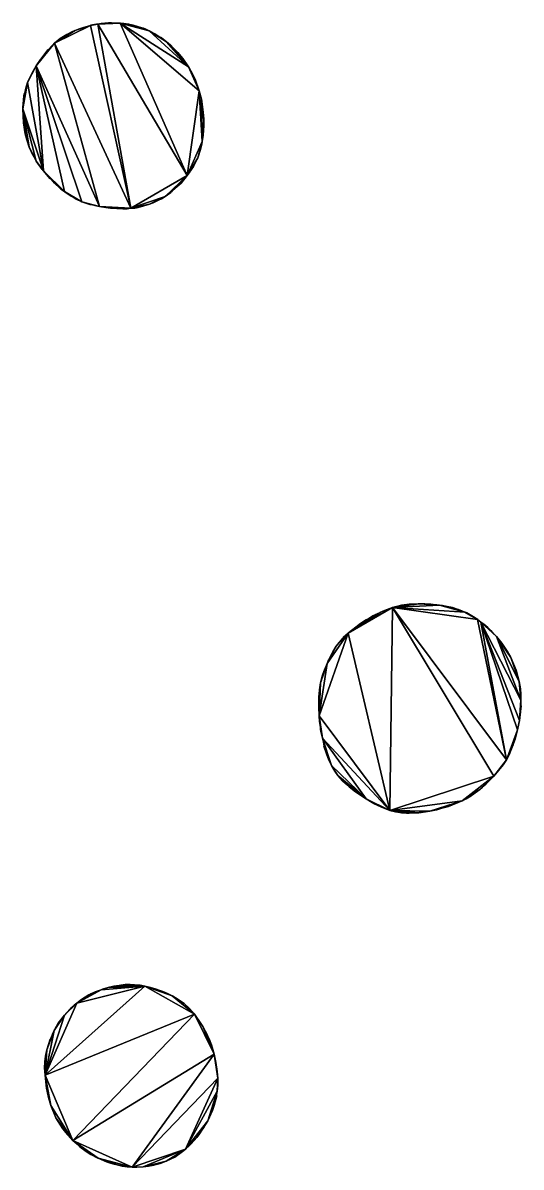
# Model space of a CAD drawing. Extents: x -88 to 91, y -82 to 82.
# Drawn here: x 24 to 90.8, y -71.5 to 82 of the extents above; entities that cross this region are included whole.
import ezdxf

# ---------------------------------------------------------------- set-up
doc = ezdxf.new("R2010")
doc.units = 0

msp = doc.modelspace()

# ---------------------------------------------------------------- linework, layer by layer
for points in [[(33.06, 81.65, 118), (30.98, 80.96, 118), (28.2, 79.25, 118)], [(33.06, 81.65, 118), (28.2, 79.25, 118), (38.46, 57.1, 118)], [(33.06, 81.65, 118), (32.12, 81.38, 118), (30.98, 80.96, 118)], [(32.12, 81.38, 118), (31.46, 81.14, 118), (30.98, 80.96, 118)], [(34.03, 81.81, 118), (33.86, 81.79, 118), (33.06, 81.65, 118)], [(34.03, 81.81, 118), (33.06, 81.65, 118), (38.46, 57.1, 118)], [(33.86, 81.79, 118), (33.06, 81.66, 118), (33.06, 81.65, 118)], [(33.06, 81.66, 118), (33.06, 81.66, 118), (33.06, 81.65, 118)], [(35.59, 81.98, 118), (35.45, 81.97, 118), (34.03, 81.81, 118)], [(37.03, 81.96, 118), (35.59, 81.98, 118), (34.03, 81.81, 118)], [(35.45, 81.97, 118), (34.47, 81.89, 118), (34.03, 81.81, 118)], [(37.03, 81.96, 118), (34.03, 81.81, 118), (46.03, 61.5, 118)], [(34.03, 81.81, 118), (38.46, 57.1, 118), (46.03, 61.5, 118)], [(37.03, 81.96, 118), (35.88, 81.98, 118), (35.59, 81.98, 118)], [(37.82, 81.87, 118), (37.52, 81.91, 118), (37.03, 81.96, 118)], [(38.33, 81.76, 118), (37.82, 81.87, 118), (37.03, 81.96, 118)], [(39.95, 81.32, 118), (38.33, 81.76, 118), (37.03, 81.96, 118)], [(37.03, 81.96, 118), (46.03, 61.5, 118), (47.65, 72.87, 118)], [(40.93, 80.91, 118), (39.95, 81.32, 118), (37.03, 81.96, 118)], [(37.03, 81.96, 118), (47.65, 72.87, 118), (46.22, 76.08, 118)], [(46.22, 76.08, 118), (40.93, 80.91, 118), (37.03, 81.96, 118)], [(38.33, 81.76, 118), (38.18, 81.8, 118), (37.82, 81.87, 118)], [(39.38, 81.51, 118), (38.77, 81.66, 118), (38.33, 81.76, 118)], [(39.95, 81.32, 118), (39.38, 81.51, 118), (38.33, 81.76, 118)], [(30.98, 80.96, 118), (29.88, 80.44, 118), (28.2, 79.25, 118)], [(29.88, 80.44, 118), (28.98, 79.89, 118), (28.2, 79.25, 118)], [(30.98, 80.96, 118), (30.65, 80.82, 118), (29.88, 80.44, 118)], [(40.37, 81.17, 118), (40.16, 81.25, 118), (39.95, 81.32, 118)], [(40.93, 80.91, 118), (40.37, 81.17, 118), (39.95, 81.32, 118)], [(42.23, 80.17, 118), (41.7, 80.51, 118), (40.93, 80.91, 118)], [(43.23, 79.45, 118), (42.23, 80.17, 118), (40.93, 80.91, 118)], [(46.22, 76.08, 118), (43.23, 79.45, 118), (40.93, 80.91, 118)], [(43.23, 79.45, 118), (42.47, 80.03, 118), (42.23, 80.17, 118)], [(43.23, 79.45, 118), (42.56, 79.97, 118), (42.47, 80.03, 118)], [(28.2, 79.25, 118), (27.41, 78.43, 118), (25.77, 76.21, 118)], [(28.2, 79.25, 118), (25.77, 76.21, 118), (34.24, 57.35, 118)], [(27.41, 78.43, 118), (27.32, 78.35, 118), (25.77, 76.21, 118)], [(27.32, 78.35, 118), (26.5, 77.29, 118), (25.77, 76.21, 118)], [(27.32, 78.35, 118), (26.61, 77.47, 118), (26.5, 77.29, 118)], [(28.2, 79.25, 118), (27.85, 78.9, 118), (27.41, 78.43, 118)], [(28.2, 79.25, 118), (34.24, 57.35, 118), (38.46, 57.1, 118)], [(43.99, 78.8, 118), (43.8, 78.97, 118), (43.23, 79.45, 118)], [(44.79, 78.01, 118), (43.99, 78.8, 118), (43.23, 79.45, 118)], [(46.22, 76.08, 118), (44.79, 78.01, 118), (43.23, 79.45, 118)], [(44.79, 78.01, 118), (44.57, 78.23, 118), (43.99, 78.8, 118)], [(26.5, 77.29, 118), (26.35, 77.09, 118), (25.77, 76.21, 118)], [(26.35, 77.09, 118), (26.01, 76.58, 118), (25.77, 76.21, 118)], [(45.46, 77.18, 118), (45.13, 77.6, 118), (44.79, 78.01, 118)], [(46.22, 76.08, 118), (45.46, 77.18, 118), (44.79, 78.01, 118)], [(46.22, 76.08, 118), (45.72, 76.82, 118), (45.46, 77.18, 118)], [(25.77, 76.21, 118), (25.22, 75.27, 118), (24.61, 73.99, 118)], [(25.77, 76.21, 118), (24.61, 73.99, 118), (26.75, 62.11, 118)], [(25.22, 75.27, 118), (25.2, 75.25, 118), (24.61, 73.99, 118)], [(25.2, 75.25, 118), (24.85, 74.56, 118), (24.61, 73.99, 118)], [(25.77, 76.21, 118), (25.44, 75.69, 118), (25.22, 75.27, 118)], [(25.77, 76.21, 118), (26.75, 62.11, 118), (29.55, 59.35, 118)], [(25.77, 76.21, 118), (29.55, 59.35, 118), (31.9, 57.99, 118)], [(25.77, 76.21, 118), (31.9, 57.99, 118), (34.24, 57.35, 118)], [(46.3, 75.96, 118), (46.26, 76.03, 118), (46.22, 76.08, 118)], [(46.87, 74.89, 118), (46.3, 75.96, 118), (46.22, 76.08, 118)], [(47.65, 72.87, 118), (46.87, 74.89, 118), (46.22, 76.08, 118)], [(46.87, 74.89, 118), (46.68, 75.27, 118), (46.3, 75.96, 118)], [(24.61, 73.99, 118), (24.38, 73.23, 118), (23.98, 70.43, 118)], [(24.61, 73.99, 118), (23.98, 70.43, 118), (26.75, 62.11, 118)], [(24.61, 73.99, 118), (24.49, 73.67, 118), (24.38, 73.23, 118)], [(47.14, 74.29, 118), (47.07, 74.46, 118), (46.87, 74.89, 118)], [(47.65, 72.87, 118), (47.14, 74.29, 118), (46.87, 74.89, 118)], [(47.65, 72.87, 118), (47.38, 73.68, 118), (47.14, 74.29, 118)], [(24.38, 73.23, 118), (24.04, 71.59, 118), (23.98, 70.43, 118)], [(24.38, 73.23, 118), (24.21, 72.54, 118), (24.04, 71.59, 118)], [(24.21, 72.54, 118), (24.12, 72.22, 118), (24.04, 71.59, 118)], [(24.12, 72.22, 118), (24.1, 72.1, 118), (24.04, 71.59, 118)], [(24.21, 72.54, 118), (24.14, 72.3, 118), (24.12, 72.22, 118)], [(24.49, 73.67, 118), (24.45, 73.56, 118), (24.38, 73.23, 118)], [(24.45, 73.56, 118), (24.43, 73.47, 118), (24.38, 73.23, 118)], [(46.03, 61.5, 118), (48.05, 66.05, 118), (47.65, 72.87, 118)], [(47.65, 72.87, 118), (47.65, 72.88, 118), (47.38, 73.68, 118)], [(47.93, 71.73, 118), (47.9, 71.88, 118), (47.65, 72.87, 118)], [(47.93, 71.73, 118), (47.65, 72.87, 118), (47.65, 72.87, 118)], [(48.05, 66.05, 118), (47.93, 71.73, 118), (47.65, 72.87, 118)], [(24.04, 71.59, 118), (24.02, 71.59, 118), (23.98, 70.61, 118)], [(24.04, 71.59, 118), (23.98, 70.61, 118), (23.98, 70.43, 118)], [(48.18, 69.99, 118), (48.14, 70.52, 118), (47.93, 71.73, 118)], [(48.26, 68.95, 118), (48.18, 69.99, 118), (47.93, 71.73, 118)], [(48.05, 66.05, 118), (48.26, 68.95, 118), (47.93, 71.73, 118)], [(23.98, 70.61, 118), (23.98, 70.51, 118), (23.98, 70.43, 118)], [(23.98, 70.43, 118), (23.98, 69.34, 118), (24.04, 68.55, 118)], [(23.98, 70.43, 118), (24.04, 68.55, 118), (24.28, 67.11, 118)], [(23.98, 70.43, 118), (24.28, 67.11, 118), (24.82, 65.32, 118)], [(23.98, 70.43, 118), (24.82, 65.32, 118), (25.77, 63.44, 118)], [(23.98, 70.43, 118), (25.77, 63.44, 118), (26.75, 62.11, 118)], [(48.26, 68.95, 118), (48.21, 69.74, 118), (48.18, 69.99, 118)], [(48.26, 68.95, 118), (48.26, 68.95, 118), (48.21, 69.74, 118)], [(24.04, 68.55, 118), (24.2, 67.47, 118), (24.28, 67.11, 118)], [(48.05, 66.05, 118), (48.18, 66.92, 118), (48.26, 68.95, 118)], [(48.18, 66.92, 118), (48.26, 68.19, 118), (48.26, 68.95, 118)], [(48.18, 66.92, 118), (48.23, 67.38, 118), (48.26, 68.19, 118)], [(48.26, 68.19, 118), (48.26, 68.22, 118), (48.26, 68.95, 118)], [(24.28, 67.11, 118), (24.39, 66.7, 118), (24.51, 66.27, 118)], [(24.28, 67.11, 118), (24.51, 66.27, 118), (24.82, 65.32, 118)], [(24.51, 66.27, 118), (24.57, 66.06, 118), (24.82, 65.32, 118)], [(46.03, 61.5, 118), (47.45, 63.89, 118), (48.05, 66.05, 118)], [(47.45, 63.89, 118), (47.83, 64.99, 118), (48.05, 66.05, 118)], [(47.83, 64.99, 118), (48, 65.72, 118), (48.05, 66.05, 118)], [(48, 65.72, 118), (48.02, 65.8, 118), (48.05, 66.05, 118)], [(48.05, 66.05, 118), (48.14, 66.59, 118), (48.18, 66.92, 118)], [(24.82, 65.32, 118), (25.19, 64.48, 118), (25.32, 64.23, 118)], [(24.82, 65.32, 118), (25.32, 64.23, 118), (25.76, 63.45, 118)], [(24.82, 65.32, 118), (25.76, 63.45, 118), (25.77, 63.44, 118)], [(47.45, 63.89, 118), (47.58, 64.23, 118), (47.83, 64.99, 118)], [(47.83, 64.99, 118), (47.83, 65.01, 118), (48, 65.72, 118)], [(25.76, 63.45, 118), (25.77, 63.44, 118), (25.77, 63.44, 118)], [(25.77, 63.44, 118), (26.31, 62.65, 118), (26.58, 62.3, 118)], [(25.77, 63.44, 118), (26.58, 62.3, 118), (26.75, 62.11, 118)], [(46.03, 61.5, 118), (46.87, 62.73, 118), (47.45, 63.89, 118)], [(46.87, 62.73, 118), (47.27, 63.45, 118), (47.45, 63.89, 118)], [(26.75, 62.11, 118), (27.29, 61.45, 118), (27.59, 61.12, 118)], [(26.75, 62.11, 118), (27.59, 61.12, 118), (27.63, 61.08, 118)], [(26.75, 62.11, 118), (27.63, 61.08, 118), (28.1, 60.59, 118)], [(26.75, 62.11, 118), (28.1, 60.59, 118), (29.55, 59.35, 118)], [(38.46, 57.1, 118), (43.07, 58.67, 118), (46.03, 61.5, 118)], [(43.07, 58.67, 118), (45.2, 60.49, 118), (46.03, 61.5, 118)], [(45.2, 60.49, 118), (45.72, 61.08, 118), (46.03, 61.5, 118)], [(46.03, 61.5, 118), (46.83, 62.65, 118), (46.87, 62.73, 118)], [(46.03, 61.5, 118), (46.32, 61.87, 118), (46.83, 62.65, 118)], [(27.63, 61.08, 118), (28.08, 60.61, 118), (28.1, 60.59, 118)], [(28.1, 60.59, 118), (28.83, 59.9, 118), (29.08, 59.69, 118)], [(28.1, 60.59, 118), (29.08, 59.69, 118), (29.55, 59.35, 118)], [(43.07, 58.67, 118), (44.03, 59.4, 118), (45.2, 60.49, 118)], [(44.03, 59.4, 118), (45.09, 60.37, 118), (45.2, 60.49, 118)], [(45.2, 60.49, 118), (45.62, 60.97, 118), (45.72, 61.08, 118)], [(29.55, 59.35, 118), (29.59, 59.32, 118), (30.45, 58.74, 118)], [(29.55, 59.35, 118), (30.45, 58.74, 118), (30.95, 58.44, 118)], [(29.55, 59.35, 118), (30.95, 58.44, 118), (31.9, 57.99, 118)], [(30.95, 58.44, 118), (31.13, 58.34, 118), (31.9, 57.99, 118)], [(38.46, 57.1, 118), (40.98, 57.66, 118), (43.07, 58.67, 118)], [(40.98, 57.66, 118), (42.19, 58.2, 118), (43.07, 58.67, 118)], [(42.19, 58.2, 118), (42.56, 58.38, 118), (43.07, 58.67, 118)], [(43.07, 58.67, 118), (43.82, 59.22, 118), (44.03, 59.4, 118)], [(31.9, 57.99, 118), (32.68, 57.72, 118), (32.98, 57.63, 118)], [(31.9, 57.99, 118), (32.98, 57.63, 118), (33.19, 57.6, 118)], [(31.9, 57.99, 118), (33.19, 57.6, 118), (34.24, 57.35, 118)], [(33.19, 57.6, 118), (33.64, 57.48, 118), (34.24, 57.35, 118)], [(34.24, 57.35, 118), (35.1, 57.21, 118), (35.74, 57.14, 118)], [(34.24, 57.35, 118), (35.74, 57.14, 118), (37.39, 57.05, 118)], [(34.24, 57.35, 118), (37.39, 57.05, 118), (38.46, 57.1, 118)], [(35.74, 57.14, 118), (35.81, 57.13, 118), (37.39, 57.05, 118)], [(37.39, 57.05, 118), (38.18, 57.06, 118), (38.46, 57.1, 118)], [(37.39, 57.05, 118), (37.99, 57.05, 118), (38.18, 57.06, 118)], [(38.46, 57.1, 118), (39.77, 57.3, 118), (40.98, 57.66, 118)], [(38.46, 57.1, 118), (39.43, 57.23, 118), (39.77, 57.3, 118)], [(38.46, 57.1, 118), (38.98, 57.14, 118), (39.43, 57.23, 118)], [(39.77, 57.3, 118), (40.03, 57.37, 118), (40.98, 57.66, 118)], [(40.98, 57.66, 118), (41.47, 57.85, 118), (42.19, 58.2, 118)], [(73.59, 3.53, 118), (72.01, 2.92, 118), (67.64, 0.1, 118)], [(73.59, 3.53, 118), (67.64, 0.1, 118), (73.25, -23.69, 118)], [(73.59, 3.53, 118), (72.87, 3.28, 118), (72.01, 2.92, 118)], [(72.87, 3.28, 118), (72.3, 3.06, 118), (72.01, 2.92, 118)], [(73.59, 3.53, 118), (73.09, 3.38, 118), (72.87, 3.28, 118)], [(73.59, 3.53, 118), (73.25, -23.69, 118), (87.2, -19.08, 118)], [(77.11, 4.04, 118), (74.85, 3.84, 118), (73.59, 3.53, 118)], [(79.88, 3.85, 118), (77.11, 4.04, 118), (73.59, 3.53, 118)], [(83.3, 2.93, 118), (79.88, 3.85, 118), (73.59, 3.53, 118)], [(74.85, 3.84, 118), (74, 3.65, 118), (73.59, 3.53, 118)], [(74, 3.65, 118), (73.91, 3.63, 118), (73.59, 3.53, 118)], [(84.99, 1.95, 118), (83.3, 2.93, 118), (73.59, 3.53, 118)], [(73.59, 3.53, 118), (87.2, -19.08, 118), (88.88, -16.89, 118)], [(84.99, 1.95, 118), (73.59, 3.53, 118), (88.88, -16.89, 118)], [(74.85, 3.84, 118), (74.78, 3.83, 118), (74, 3.65, 118)], [(77.11, 4.04, 118), (75.84, 3.97, 118), (74.85, 3.84, 118)], [(75.84, 3.97, 118), (75.57, 3.94, 118), (74.85, 3.84, 118)], [(77.11, 4.04, 118), (77.03, 4.04, 118), (75.84, 3.97, 118)], [(77.11, 4.04, 118), (77.14, 4.05, 117.98), (77.03, 4.04, 118)], [(77.77, 4.05, 118), (77.15, 4.05, 118), (77.11, 4.04, 118)], [(78.41, 4, 118), (77.77, 4.05, 118), (77.11, 4.04, 118)], [(77.14, 4.05, 117.98), (77.11, 4.04, 118), (77.15, 4.05, 118)], [(79.88, 3.85, 118), (78.41, 4, 118), (77.11, 4.04, 118)], [(78.41, 4, 118), (77.94, 4.05, 118), (77.77, 4.05, 118)], [(79.06, 3.96, 118), (78.73, 3.99, 118), (78.41, 4, 118)], [(79.88, 3.85, 118), (79.06, 3.96, 118), (78.41, 4, 118)], [(79.88, 3.85, 118), (79.52, 3.9, 118), (79.06, 3.96, 118)], [(80.68, 3.72, 118), (80.3, 3.79, 118), (79.88, 3.85, 118)], [(81.63, 3.54, 118), (80.68, 3.72, 118), (79.88, 3.85, 118)], [(82.27, 3.33, 118), (81.63, 3.54, 118), (79.88, 3.85, 118)], [(83.3, 2.93, 118), (82.27, 3.33, 118), (79.88, 3.85, 118)], [(81.63, 3.54, 118), (81.09, 3.65, 118), (80.68, 3.72, 118)], [(81.88, 3.46, 118), (81.74, 3.51, 118), (81.63, 3.54, 118)], [(82.27, 3.33, 118), (81.88, 3.46, 118), (81.63, 3.54, 118)], [(82.67, 3.19, 118), (82.45, 3.28, 118), (82.27, 3.33, 118)], [(83.3, 2.93, 118), (82.67, 3.19, 118), (82.27, 3.33, 118)], [(72.01, 2.92, 118), (70.52, 2.13, 118), (67.64, 0.1, 118)], [(70.52, 2.13, 118), (69.29, 1.37, 118), (67.64, 0.1, 118)], [(70.52, 2.13, 118), (70.06, 1.87, 118), (69.29, 1.37, 118)], [(70.06, 1.87, 118), (69.71, 1.67, 118), (69.29, 1.37, 118)], [(72.01, 2.92, 118), (71.33, 2.6, 118), (70.52, 2.13, 118)], [(71.33, 2.6, 118), (70.95, 2.4, 118), (70.52, 2.13, 118)], [(83.57, 2.81, 118), (83.46, 2.86, 118), (83.3, 2.93, 118)], [(84.01, 2.55, 118), (83.57, 2.81, 118), (83.3, 2.93, 118)], [(84.99, 1.95, 118), (84.01, 2.55, 118), (83.3, 2.93, 118)], [(84.99, 1.95, 118), (84.25, 2.41, 118), (84.01, 2.55, 118)], [(84.24, 2.43, 117.95), (84.01, 2.55, 118), (84.25, 2.41, 118)], [(85.03, 1.93, 117.96), (84.24, 2.43, 117.95), (84.25, 2.41, 118)], [(85.03, 1.93, 117.96), (84.25, 2.41, 118), (84.99, 1.95, 118)], [(85.04, 1.92, 118), (85.02, 1.93, 118), (84.99, 1.95, 118)], [(85.45, 1.59, 118), (85.04, 1.92, 118), (84.99, 1.95, 118)], [(85.45, 1.59, 118), (84.99, 1.95, 118), (88.88, -16.89, 118)], [(85.02, 1.93, 118), (85.03, 1.93, 117.96), (84.99, 1.95, 118)], [(85.03, 1.93, 117.96), (85.02, 1.93, 118), (85.04, 1.92, 118)], [(86.05, 1.14, 118), (85.85, 1.31, 118), (85.45, 1.59, 118)], [(86.37, 0.84, 118), (86.05, 1.14, 118), (85.45, 1.59, 118)], [(85.45, 1.59, 118), (88.88, -16.89, 118), (90.38, -12.86, 118)], [(86.9, 0.33, 118), (86.37, 0.84, 118), (85.45, 1.59, 118)], [(87.32, -0.14, 118), (86.9, 0.33, 118), (85.45, 1.59, 118)], [(85.45, 1.59, 118), (90.38, -12.86, 118), (90.61, -11.63, 118)], [(87.53, -0.37, 118), (87.32, -0.14, 118), (85.45, 1.59, 118)], [(85.45, 1.59, 118), (90.61, -11.63, 118), (90.83, -8.9, 118)], [(87.53, -0.37, 118), (85.45, 1.59, 118), (90.83, -8.9, 118)], [(67.64, 0.1, 118), (64.8, -3.97, 118), (63.74, -11, 118)], [(67.64, 0.1, 118), (63.74, -11, 118), (73.25, -23.69, 118)], [(67.64, 0.1, 118), (66.04, -1.64, 118), (64.8, -3.97, 118)], [(67.64, 0.1, 118), (66.91, -0.58, 118), (66.04, -1.64, 118)], [(67.64, 0.1, 118), (66.98, -0.5, 118), (66.91, -0.58, 118)], [(69.29, 1.37, 118), (68.53, 0.78, 118), (67.64, 0.1, 118)], [(68.53, 0.78, 118), (67.92, 0.33, 118), (67.64, 0.1, 118)], [(69.29, 1.37, 118), (69.14, 1.26, 118), (68.53, 0.78, 118)], [(66.91, -0.58, 118), (66.34, -1.2, 118), (66.04, -1.64, 118)], [(87.85, -0.74, 118), (87.6, -0.44, 118), (87.53, -0.37, 118)], [(88.26, -1.26, 118), (87.85, -0.74, 118), (87.53, -0.37, 118)], [(89.45, -3.17, 118), (88.26, -1.26, 118), (87.53, -0.37, 118)], [(87.53, -0.37, 118), (90.83, -8.9, 118), (90.59, -6.41, 118)], [(90.59, -6.41, 118), (89.45, -3.17, 118), (87.53, -0.37, 118)], [(88.26, -1.26, 118), (88.2, -1.18, 118), (87.85, -0.74, 118)], [(88.99, -2.33, 118), (88.73, -1.91, 118), (88.26, -1.26, 118)], [(89.45, -3.17, 118), (88.99, -2.33, 118), (88.26, -1.26, 118)], [(66.04, -1.64, 118), (65.36, -2.82, 118), (64.8, -3.97, 118)], [(65.36, -2.82, 118), (64.99, -3.51, 118), (64.8, -3.97, 118)], [(65.36, -2.82, 118), (65.26, -3, 118), (64.99, -3.51, 118)], [(66.04, -1.64, 118), (65.58, -2.42, 118), (65.36, -2.82, 118)], [(66.04, -1.64, 118), (65.8, -1.97, 118), (65.58, -2.42, 118)], [(89.45, -3.17, 118), (89.22, -2.73, 118), (88.99, -2.33, 118)], [(64.8, -3.97, 118), (63.94, -6.59, 118), (63.74, -11, 118)], [(64.8, -3.97, 118), (64.36, -5.05, 118), (63.94, -6.59, 118)], [(64.8, -3.97, 118), (64.43, -4.85, 118), (64.36, -5.05, 118)], [(64.99, -3.51, 118), (64.97, -3.55, 118), (64.8, -3.97, 118)], [(64.98, -3.51, 117.96), (64.97, -3.55, 118), (64.99, -3.51, 118)], [(89.8, -3.95, 118), (89.62, -3.5, 118), (89.45, -3.17, 118)], [(90.17, -4.87, 118), (89.8, -3.95, 118), (89.45, -3.17, 118)], [(90.59, -6.41, 118), (90.17, -4.87, 118), (89.45, -3.17, 118)], [(90.17, -4.87, 118), (89.94, -4.28, 118), (89.8, -3.95, 118)], [(64.36, -5.05, 118), (64.21, -5.56, 118), (63.94, -6.59, 118)], [(64.21, -5.56, 118), (64.13, -5.82, 118), (63.94, -6.59, 118)], [(64.13, -5.82, 118), (63.99, -6.39, 118), (63.94, -6.59, 118)], [(64.36, -5.05, 118), (64.27, -5.32, 118), (64.21, -5.56, 118)], [(90.29, -5.26, 118), (90.2, -4.97, 118), (90.17, -4.87, 118)], [(90.59, -6.41, 118), (90.29, -5.26, 118), (90.17, -4.87, 118)], [(90.59, -6.41, 118), (90.45, -5.82, 118), (90.29, -5.26, 118)], [(63.94, -6.59, 118), (63.73, -8.11, 118), (63.72, -8.45, 118)], [(63.94, -6.59, 118), (63.72, -8.45, 118), (63.74, -11, 118)], [(63.94, -6.59, 118), (63.81, -7.5, 118), (63.73, -8.11, 118)], [(63.81, -7.5, 118), (63.75, -7.99, 118), (63.73, -8.11, 118)], [(63.94, -6.59, 118), (63.91, -6.83, 118), (63.81, -7.5, 118)], [(90.74, -7.3, 118), (90.63, -6.59, 118), (90.59, -6.41, 118)], [(90.75, -7.36, 118), (90.74, -7.3, 118), (90.59, -6.41, 118)], [(90.83, -8.9, 118), (90.75, -7.36, 118), (90.59, -6.41, 118)], [(90.75, -7.36, 118), (90.75, -7.33, 118), (90.74, -7.3, 118)], [(90.81, -8.13, 118), (90.75, -7.39, 118), (90.75, -7.36, 118)], [(90.83, -8.9, 118), (90.81, -8.13, 118), (90.75, -7.36, 118)], [(63.72, -8.45, 118), (63.68, -9.67, 118), (63.68, -9.8, 118)], [(63.72, -8.45, 118), (63.68, -9.8, 118), (63.74, -11, 118)], [(63.73, -8.11, 118), (63.72, -8.28, 118), (63.72, -8.45, 118)], [(90.61, -11.63, 118), (90.77, -10.4, 118), (90.83, -8.9, 118)], [(90.77, -10.4, 118), (90.85, -9.64, 118), (90.83, -8.9, 118)], [(90.83, -8.9, 118), (90.83, -8.63, 118), (90.81, -8.13, 118)], [(90.83, -8.9, 118), (90.83, -8.88, 118), (90.83, -8.63, 118)], [(63.68, -9.8, 118), (63.7, -10.46, 118), (63.74, -11, 118)], [(90.61, -11.63, 118), (90.77, -10.46, 118), (90.77, -10.4, 118)], [(90.61, -11.63, 118), (90.68, -11.2, 118), (90.77, -10.46, 118)], [(90.77, -10.4, 118), (90.85, -9.67, 118), (90.85, -9.64, 118)], [(90.77, -10.46, 118), (90.77, -10.44, 118), (90.77, -10.4, 118)], [(63.74, -11, 118), (63.76, -11.31, 118), (63.8, -11.77, 118)], [(63.74, -11, 118), (63.8, -11.77, 118), (63.9, -12.56, 118)], [(63.74, -11, 118), (63.9, -12.56, 118), (64.17, -14, 118)], [(63.74, -11, 118), (64.17, -14, 118), (73.25, -23.69, 118)], [(63.8, -11.77, 118), (63.83, -11.97, 118), (63.9, -12.56, 118)], [(90.38, -12.86, 118), (90.54, -12.04, 118), (90.61, -11.63, 118)], [(90.38, -12.86, 118), (90.41, -12.74, 118), (90.54, -12.04, 118)], [(90.54, -12.04, 118), (90.55, -11.97, 118), (90.61, -11.63, 118)], [(63.9, -12.56, 118), (63.92, -12.74, 118), (63.94, -12.84, 118)], [(63.9, -12.56, 118), (63.94, -12.84, 118), (64.17, -14, 118)], [(63.94, -12.84, 118), (63.98, -13.04, 118), (64.17, -14, 118)], [(63.98, -13.04, 118), (64.09, -13.62, 118), (64.17, -14, 118)], [(88.88, -16.89, 118), (90.03, -14.11, 118), (90.38, -12.86, 118)], [(90.03, -14.11, 118), (90.22, -13.51, 118), (90.38, -12.86, 118)], [(64.17, -14, 118), (64.39, -15.05, 118), (64.77, -16.21, 118)], [(64.17, -14, 118), (64.77, -16.21, 118), (65.38, -17.65, 118)], [(64.17, -14, 118), (65.38, -17.65, 118), (70.05, -22.14, 118)], [(64.17, -14, 118), (70.05, -22.14, 118), (73.25, -23.69, 118)], [(64.39, -15.05, 118), (64.56, -15.6, 118), (64.77, -16.21, 118)], [(88.88, -16.89, 118), (89.92, -14.5, 118), (90.03, -14.11, 118)], [(88.88, -16.89, 118), (89.58, -15.41, 118), (89.92, -14.5, 118)], [(89.58, -15.41, 118), (89.78, -14.89, 118), (89.92, -14.5, 118)], [(89.58, -15.41, 118), (89.73, -15.05, 118), (89.78, -14.89, 118)], [(89.92, -14.5, 118), (89.98, -14.34, 118), (90.03, -14.11, 118)], [(64.77, -16.21, 118), (64.9, -16.59, 118), (65, -16.8, 118)], [(64.77, -16.21, 118), (65, -16.8, 118), (65.38, -17.65, 118)], [(65, -16.8, 118), (65.22, -17.34, 118), (65.38, -17.65, 118)], [(88.88, -16.89, 118), (89.23, -16.21, 118), (89.58, -15.41, 118)], [(88.88, -16.89, 118), (89.05, -16.59, 118), (89.23, -16.21, 118)], [(89.23, -16.21, 118), (89.41, -15.82, 118), (89.58, -15.41, 118)], [(65.38, -17.65, 118), (65.65, -18.13, 118), (65.84, -18.43, 118)], [(65.38, -17.65, 118), (65.84, -18.43, 118), (66.25, -19, 118)], [(65.38, -17.65, 118), (66.25, -19, 118), (70.05, -22.14, 118)], [(87.2, -19.08, 118), (88.42, -17.59, 118), (88.88, -16.89, 118)], [(87.2, -19.08, 118), (87.88, -18.25, 118), (88.42, -17.59, 118)], [(87.2, -19.08, 118), (87.32, -18.95, 118), (87.88, -18.25, 118)], [(87.88, -18.25, 118), (88.09, -18, 118), (88.42, -17.59, 118)], [(88.42, -17.59, 118), (88.59, -17.36, 118), (88.88, -16.89, 118)], [(65.84, -18.43, 118), (66.12, -18.88, 118), (66.25, -19, 118)], [(66.25, -19, 118), (66.87, -19.7, 118), (66.88, -19.71, 118)], [(66.25, -19, 118), (66.88, -19.71, 118), (67.77, -20.51, 118)], [(66.25, -19, 118), (67.77, -20.51, 118), (70.05, -22.14, 118)], [(66.88, -19.71, 118), (67.54, -20.32, 118), (67.77, -20.51, 118)], [(73.25, -23.69, 118), (82.92, -22.41, 118), (87.2, -19.08, 118)], [(82.92, -22.41, 118), (85.29, -20.87, 118), (87.2, -19.08, 118)], [(85.29, -20.87, 118), (86.16, -20.11, 118), (87.2, -19.08, 118)], [(86.16, -20.11, 118), (86.62, -19.67, 118), (87.2, -19.08, 118)], [(86.16, -20.11, 118), (86.52, -19.78, 118), (86.62, -19.67, 118)], [(87.2, -19.08, 118), (87.3, -18.97, 118), (87.32, -18.95, 118)], [(87.2, -19.08, 118), (87.28, -18.99, 118), (87.3, -18.97, 118)], [(87.29, -18.99, 117.96), (87.28, -18.99, 118), (87.2, -19.08, 118)], [(87.28, -18.99, 118), (87.29, -18.99, 117.96), (87.3, -18.97, 118)], [(87.3, -18.97, 118), (87.29, -18.99, 117.96), (87.32, -18.95, 118)], [(67.54, -20.32, 118), (67.67, -20.44, 118), (67.77, -20.51, 118)], [(67.77, -20.51, 118), (68.63, -21.18, 118), (70.05, -22.14, 118)], [(67.77, -20.51, 118), (70.05, -22.14, 118), (70.05, -22.14, 118)], [(67.77, -20.51, 118), (70.05, -22.14, 118), (70.05, -22.14, 118)], [(82.92, -22.41, 118), (84.21, -21.67, 118), (85.29, -20.87, 118)], [(84.21, -21.67, 118), (84.87, -21.2, 118), (85.29, -20.87, 118)], [(84.21, -21.67, 118), (84.25, -21.64, 118), (84.87, -21.2, 118)], [(84.87, -21.2, 118), (85.04, -21.07, 118), (85.29, -20.87, 118)], [(85.29, -20.87, 118), (85.82, -20.44, 118), (86.16, -20.11, 118)], [(85.29, -20.87, 118), (85.68, -20.56, 118), (85.82, -20.44, 118)], [(85.82, -20.44, 118), (85.9, -20.37, 118), (86.16, -20.11, 118)], [(70.05, -22.14, 118), (70.05, -22.14, 118), (70.05, -22.14, 118)], [(70.05, -22.14, 118), (70.05, -22.14, 118), (70.05, -22.14, 118)], [(70.05, -22.14, 118), (70.64, -22.49, 118), (71.1, -22.75, 118)], [(70.05, -22.14, 118), (71.1, -22.75, 118), (71.26, -22.84, 118)], [(70.05, -22.14, 118), (71.26, -22.84, 118), (72.02, -23.21, 118)], [(70.05, -22.14, 118), (72.02, -23.21, 118), (73.25, -23.69, 118)], [(71.26, -22.84, 118), (71.63, -23.02, 118), (72.02, -23.21, 118)], [(73.25, -23.69, 118), (78.58, -23.78, 118), (82.92, -22.41, 118)], [(78.58, -23.78, 118), (80.22, -23.4, 118), (82.92, -22.41, 118)], [(80.22, -23.4, 118), (81.63, -22.96, 118), (82.92, -22.41, 118)], [(80.22, -23.4, 118), (81.09, -23.15, 118), (81.63, -22.96, 118)], [(81.63, -22.96, 118), (81.88, -22.86, 118), (82.92, -22.41, 118)], [(82.92, -22.41, 118), (83.68, -22.01, 118), (84.21, -21.67, 118)], [(82.92, -22.41, 118), (83.46, -22.14, 118), (83.68, -22.01, 118)], [(83.68, -22.01, 118), (84.14, -21.71, 118), (84.21, -21.67, 118)], [(84.21, -21.67, 118), (84.14, -21.71, 118), (84.24, -21.66, 117.95)], [(84.24, -21.66, 117.95), (84.25, -21.64, 118), (84.21, -21.67, 118)], [(72.02, -23.21, 118), (72.48, -23.4, 118), (73.12, -23.65, 118)], [(72.02, -23.21, 118), (73.12, -23.65, 118), (73.25, -23.69, 118)], [(73.12, -23.65, 118), (73.21, -23.68, 118), (73.25, -23.69, 118)], [(73.25, -23.69, 118), (74, -23.88, 118), (74.09, -23.9, 118)], [(73.25, -23.69, 118), (74.09, -23.9, 118), (75.46, -24.04, 118)], [(73.25, -23.69, 118), (75.46, -24.04, 118), (76.03, -24.02, 118)], [(73.25, -23.69, 118), (76.03, -24.02, 118), (77.13, -23.99, 118)], [(73.25, -23.69, 118), (77.13, -23.99, 118), (78.58, -23.78, 118)], [(74.09, -23.9, 118), (74.78, -23.99, 118), (75.46, -24.04, 118)], [(75.46, -24.04, 118), (75.84, -24.04, 118), (76.03, -24.02, 118)], [(75.46, -24.04, 118), (75.57, -24.05, 118), (75.84, -24.04, 118)], [(76.03, -24.02, 118), (76.49, -24.02, 118), (77.03, -23.99, 118)], [(76.03, -24.02, 118), (77.03, -23.99, 118), (77.13, -23.99, 118)], [(77.13, -23.99, 118), (77.03, -23.99, 118), (77.14, -23.99, 117.98)], [(77.13, -23.99, 118), (77.17, -23.98, 118), (78.58, -23.78, 118)], [(77.13, -23.99, 118), (77.15, -23.98, 118), (77.17, -23.98, 118)], [(77.14, -23.99, 117.98), (77.15, -23.98, 118), (77.13, -23.99, 118)], [(77.15, -23.98, 118), (77.14, -23.99, 117.98), (77.17, -23.98, 118)], [(77.17, -23.98, 118), (77.94, -23.88, 118), (78.58, -23.78, 118)], [(78.58, -23.78, 118), (79.06, -23.69, 118), (80.22, -23.4, 118)], [(78.58, -23.78, 118), (78.73, -23.76, 118), (79.06, -23.69, 118)], [(79.06, -23.69, 118), (79.54, -23.59, 118), (80.22, -23.4, 118)], [(26.95, -59.21, 118), (47.02, -51.04, 118), (40.34, -47.28, 118)], [(31.2, -49.55, 118), (26.95, -59.21, 118), (40.34, -47.28, 118)], [(40.34, -47.28, 118), (34.47, -47.75, 118), (31.2, -49.55, 118)], [(40.34, -47.28, 118), (35.43, -47.46, 118), (34.47, -47.75, 118)], [(35.43, -47.46, 118), (34.64, -47.69, 118), (34.47, -47.75, 118)], [(35.43, -47.46, 118), (35.41, -47.47, 118), (34.64, -47.69, 118)], [(36.91, -47.16, 118), (36.18, -47.27, 118), (35.43, -47.46, 118)], [(40.34, -47.28, 118), (36.91, -47.16, 118), (35.43, -47.46, 118)], [(36.91, -47.16, 118), (36.29, -47.25, 118), (36.18, -47.27, 118)], [(37.7, -47.04, 118), (37.13, -47.13, 118), (36.91, -47.16, 118)], [(40.34, -47.28, 118), (37.7, -47.04, 118), (36.91, -47.16, 118)], [(38.37, -47.06, 118), (37.96, -47.03, 118), (37.7, -47.04, 118)], [(40.34, -47.28, 118), (38.37, -47.06, 118), (37.7, -47.04, 118)], [(40.34, -47.28, 118), (39.56, -47.13, 118), (38.37, -47.06, 118)], [(40.34, -47.28, 118), (39.74, -47.15, 118), (39.56, -47.13, 118)], [(41.71, -47.63, 118), (41.12, -47.47, 118), (40.34, -47.28, 118)], [(42.34, -47.87, 118), (41.71, -47.63, 118), (40.34, -47.28, 118)], [(44, -48.55, 118), (42.34, -47.87, 118), (40.34, -47.28, 118)], [(47.02, -51.04, 118), (44, -48.55, 118), (40.34, -47.28, 118)], [(34.47, -47.75, 118), (32.98, -48.37, 118), (31.2, -49.55, 118)], [(32.98, -48.37, 118), (31.86, -49.05, 118), (31.2, -49.55, 118)], [(31.86, -49.05, 118), (31.85, -49.06, 118), (31.2, -49.55, 118)], [(32.98, -48.37, 118), (32.82, -48.43, 118), (31.86, -49.05, 118)], [(34.47, -47.75, 118), (33.68, -48.05, 118), (32.98, -48.37, 118)], [(33.68, -48.05, 118), (33.1, -48.31, 118), (32.98, -48.37, 118)], [(34.64, -47.69, 118), (34.56, -47.71, 118), (34.47, -47.75, 118)], [(42.34, -47.87, 118), (41.88, -47.69, 118), (41.71, -47.63, 118)], [(42.98, -48.08, 118), (42.64, -47.96, 118), (42.34, -47.87, 118)], [(44, -48.55, 118), (42.98, -48.08, 118), (42.34, -47.87, 118)], [(44, -48.55, 118), (43.39, -48.25, 118), (42.98, -48.08, 118)], [(44.84, -49.06, 118), (44.12, -48.61, 118), (44, -48.55, 118)], [(45.63, -49.61, 118), (44.84, -49.06, 118), (44, -48.55, 118)], [(47.02, -51.04, 118), (45.63, -49.61, 118), (44, -48.55, 118)], [(45.63, -49.61, 118), (45.23, -49.32, 118), (44.84, -49.06, 118)], [(31.2, -49.55, 118), (29.55, -51.17, 118), (26.95, -59.21, 118)], [(31.2, -49.55, 118), (30.58, -50.09, 118), (29.55, -51.17, 118)], [(30.58, -50.09, 118), (30.38, -50.27, 118), (29.55, -51.17, 118)], [(30.38, -50.27, 118), (29.83, -50.85, 118), (29.55, -51.17, 118)], [(31.2, -49.55, 118), (30.84, -49.83, 118), (30.58, -50.09, 118)], [(46.34, -50.28, 118), (45.95, -49.9, 118), (45.63, -49.61, 118)], [(47.02, -51.04, 118), (46.34, -50.28, 118), (45.63, -49.61, 118)], [(47.02, -51.04, 118), (46.89, -50.88, 118), (46.34, -50.28, 118)], [(26.95, -59.21, 118), (30.69, -67.96, 118), (47.02, -51.04, 118)], [(29.55, -51.17, 118), (28.16, -53.2, 118), (26.95, -59.21, 118)], [(29.55, -51.17, 118), (28.73, -52.25, 118), (28.16, -53.2, 118)], [(29.55, -51.17, 118), (28.98, -51.91, 118), (28.73, -52.25, 118)], [(30.69, -67.96, 118), (49.64, -56.41, 118), (47.02, -51.04, 118)], [(48.15, -52.69, 118), (47.52, -51.74, 118), (47.02, -51.04, 118)], [(49.64, -56.41, 118), (48.15, -52.69, 118), (47.02, -51.04, 118)], [(48.15, -52.69, 118), (48.13, -52.64, 118), (47.52, -51.74, 118)], [(28.16, -53.2, 118), (27.2, -55.81, 118), (26.95, -59.21, 118)], [(28.16, -53.2, 118), (27.75, -54.15, 118), (27.2, -55.81, 118)], [(28.16, -53.2, 118), (27.96, -53.64, 118), (27.75, -54.15, 118)], [(28.73, -52.25, 118), (28.3, -52.92, 118), (28.16, -53.2, 118)], [(48.96, -54.33, 118), (48.19, -52.75, 118), (48.15, -52.69, 118)], [(49.64, -56.41, 118), (48.96, -54.33, 118), (48.15, -52.69, 118)], [(48.96, -54.33, 118), (48.66, -53.63, 118), (48.19, -52.75, 118)], [(27.75, -54.15, 118), (27.64, -54.38, 118), (27.2, -55.81, 118)], [(27.64, -54.38, 118), (27.36, -55.12, 118), (27.2, -55.81, 118)], [(49.27, -55.12, 118), (49.06, -54.53, 118), (48.96, -54.33, 118)], [(49.64, -56.41, 118), (49.27, -55.12, 118), (48.96, -54.33, 118)], [(49.64, -56.41, 118), (49.6, -56.25, 118), (49.27, -55.12, 118)], [(27.2, -55.81, 118), (27.01, -56.64, 118), (26.92, -57.44, 118)], [(27.2, -55.81, 118), (26.92, -57.44, 118), (26.95, -59.21, 118)], [(27.01, -56.64, 118), (27.01, -56.65, 118), (26.92, -57.44, 118)], [(27.2, -55.81, 118), (27.17, -55.88, 118), (27.01, -56.64, 118)], [(30.69, -67.96, 118), (38.65, -71.54, 118), (49.64, -56.41, 118)], [(38.65, -71.54, 118), (50.13, -59.6, 118), (49.64, -56.41, 118)], [(49.88, -57.52, 118), (49.8, -57.11, 118), (49.64, -56.41, 118)], [(50.13, -59.6, 118), (49.88, -57.52, 118), (49.64, -56.41, 118)], [(26.92, -57.44, 118), (26.89, -58.1, 118), (26.89, -58.24, 118)], [(26.92, -57.44, 118), (26.89, -58.24, 118), (26.95, -59.21, 118)], [(26.89, -58.24, 118), (26.93, -59.05, 118), (26.95, -59.21, 118)], [(50.04, -58.72, 118), (49.96, -58.02, 118), (49.88, -57.52, 118)], [(50.13, -59.6, 118), (50.04, -58.72, 118), (49.88, -57.52, 118)], [(26.95, -59.21, 118), (26.99, -59.87, 118), (27.1, -60.56, 118)], [(26.95, -59.21, 118), (27.1, -60.56, 118), (27.16, -60.96, 118)], [(26.95, -59.21, 118), (27.16, -60.96, 118), (27.74, -63.28, 118)], [(26.95, -59.21, 118), (27.74, -63.28, 118), (30.69, -67.96, 118)], [(38.65, -71.54, 118), (45.82, -69.12, 118), (50.13, -59.6, 118)], [(45.82, -69.12, 118), (50.06, -61.38, 118), (50.13, -59.6, 118)], [(50.13, -59.6, 118), (50.07, -58.93, 118), (50.04, -58.72, 118)], [(50.06, -61.38, 118), (50.13, -60.42, 118), (50.13, -59.6, 118)], [(50.13, -59.6, 118), (50.13, -59.52, 118), (50.07, -58.93, 118)], [(50.13, -60.42, 118), (50.14, -59.76, 118), (50.13, -59.6, 118)], [(27.1, -60.56, 118), (27.12, -60.71, 118), (27.16, -60.96, 118)], [(27.16, -60.96, 118), (27.29, -61.63, 118), (27.43, -62.23, 118)], [(27.16, -60.96, 118), (27.43, -62.23, 118), (27.74, -63.28, 118)], [(45.82, -69.12, 118), (48.79, -65.35, 118), (50.06, -61.38, 118)], [(48.79, -65.35, 118), (49.67, -63.26, 118), (50.06, -61.38, 118)], [(49.67, -63.26, 118), (49.99, -61.99, 118), (50.06, -61.38, 118)], [(50.06, -61.38, 118), (50.13, -60.55, 118), (50.13, -60.42, 118)], [(50.06, -61.38, 118), (50.09, -61.21, 118), (50.13, -60.55, 118)], [(27.43, -62.23, 118), (27.44, -62.26, 118), (27.74, -63.28, 118)], [(49.67, -63.26, 118), (49.83, -62.76, 118), (49.99, -61.99, 118)], [(27.74, -63.28, 118), (27.89, -63.71, 118), (28.03, -64.06, 118)], [(27.74, -63.28, 118), (28.03, -64.06, 118), (28.4, -64.92, 118)], [(27.74, -63.28, 118), (28.4, -64.92, 118), (30.69, -67.96, 118)], [(28.03, -64.06, 118), (28.25, -64.6, 118), (28.4, -64.92, 118)], [(48.79, -65.35, 118), (49.43, -63.97, 118), (49.67, -63.26, 118)], [(48.79, -65.35, 118), (49.31, -64.26, 118), (49.43, -63.97, 118)], [(49.43, -63.97, 118), (49.61, -63.52, 118), (49.67, -63.26, 118)], [(28.4, -64.92, 118), (29.01, -65.98, 118), (29.33, -66.41, 118)], [(28.4, -64.92, 118), (29.33, -66.41, 118), (30.69, -67.96, 118)], [(45.82, -69.12, 118), (47.31, -67.58, 118), (48.79, -65.35, 118)], [(47.31, -67.58, 118), (47.7, -67.08, 118), (48.79, -65.35, 118)], [(47.7, -67.08, 118), (48.26, -66.27, 118), (48.79, -65.35, 118)], [(29.33, -66.41, 118), (29.64, -66.84, 118), (30.69, -67.96, 118)], [(29.64, -66.84, 118), (30.36, -67.65, 118), (30.69, -67.96, 118)], [(47.31, -67.58, 118), (47.37, -67.51, 118), (47.7, -67.08, 118)], [(30.69, -67.96, 118), (30.95, -68.22, 118), (32.47, -69.47, 118)], [(30.69, -67.96, 118), (32.47, -69.47, 118), (34.07, -70.36, 118)], [(30.69, -67.96, 118), (34.07, -70.36, 118), (38.65, -71.54, 118)], [(30.95, -68.22, 118), (31.62, -68.83, 118), (32.47, -69.47, 118)], [(45.82, -69.12, 118), (46.57, -68.42, 118), (47.31, -67.58, 118)], [(45.82, -69.12, 118), (46.29, -68.69, 118), (46.57, -68.42, 118)], [(46.57, -68.42, 118), (47.24, -67.68, 118), (47.31, -67.58, 118)], [(32.47, -69.47, 118), (33.1, -69.87, 118), (33.93, -70.29, 118)], [(32.47, -69.47, 118), (33.93, -70.29, 118), (34.07, -70.36, 118)], [(33.93, -70.29, 118), (34.04, -70.35, 118), (34.07, -70.36, 118)], [(34.07, -70.36, 118), (35.22, -70.83, 118), (35.6, -70.97, 118)], [(34.07, -70.36, 118), (35.6, -70.97, 118), (36.8, -71.3, 118)], [(34.07, -70.36, 118), (36.8, -71.3, 118), (38.65, -71.54, 118)], [(38.65, -71.54, 118), (40.11, -71.5, 118), (45.82, -69.12, 118)], [(40.11, -71.5, 118), (43.22, -70.75, 118), (45.82, -69.12, 118)], [(43.22, -70.75, 118), (44.35, -70.2, 118), (45.82, -69.12, 118)], [(43.22, -70.75, 118), (43.98, -70.41, 118), (44.35, -70.2, 118)], [(43.22, -70.75, 118), (43.4, -70.68, 118), (43.98, -70.41, 118)], [(43.98, -70.41, 118), (44.17, -70.31, 118), (44.35, -70.2, 118)], [(44.35, -70.2, 118), (45.4, -69.46, 118), (45.82, -69.12, 118)], [(44.35, -70.2, 118), (44.97, -69.78, 118), (45.4, -69.46, 118)], [(45.4, -69.46, 118), (45.62, -69.29, 118), (45.82, -69.12, 118)], [(35.6, -70.97, 118), (36.03, -71.11, 118), (36.8, -71.3, 118)], [(36.8, -71.3, 118), (37.31, -71.4, 118), (37.99, -71.49, 118)], [(36.8, -71.3, 118), (37.99, -71.49, 118), (38.65, -71.54, 118)], [(37.99, -71.49, 118), (38.38, -71.53, 118), (38.65, -71.54, 118)], [(38.65, -71.54, 118), (39.27, -71.55, 118), (40.11, -71.5, 118)], [(39.27, -71.55, 118), (40.01, -71.51, 118), (40.11, -71.5, 118)], [(40.11, -71.5, 118), (40.83, -71.44, 118), (43.22, -70.75, 118)], [(40.11, -71.5, 118), (40.83, -71.44, 118), (40.83, -71.44, 118)], [(40.83, -71.44, 118), (41.69, -71.26, 118), (43.22, -70.75, 118)], [(40.83, -71.44, 118), (41.57, -71.29, 118), (41.69, -71.26, 118)], [(41.69, -71.26, 118), (42.39, -71.05, 118), (43.22, -70.75, 118)]]:
    msp.add_3dface(points)

doc.saveas('drawing.dxf')
